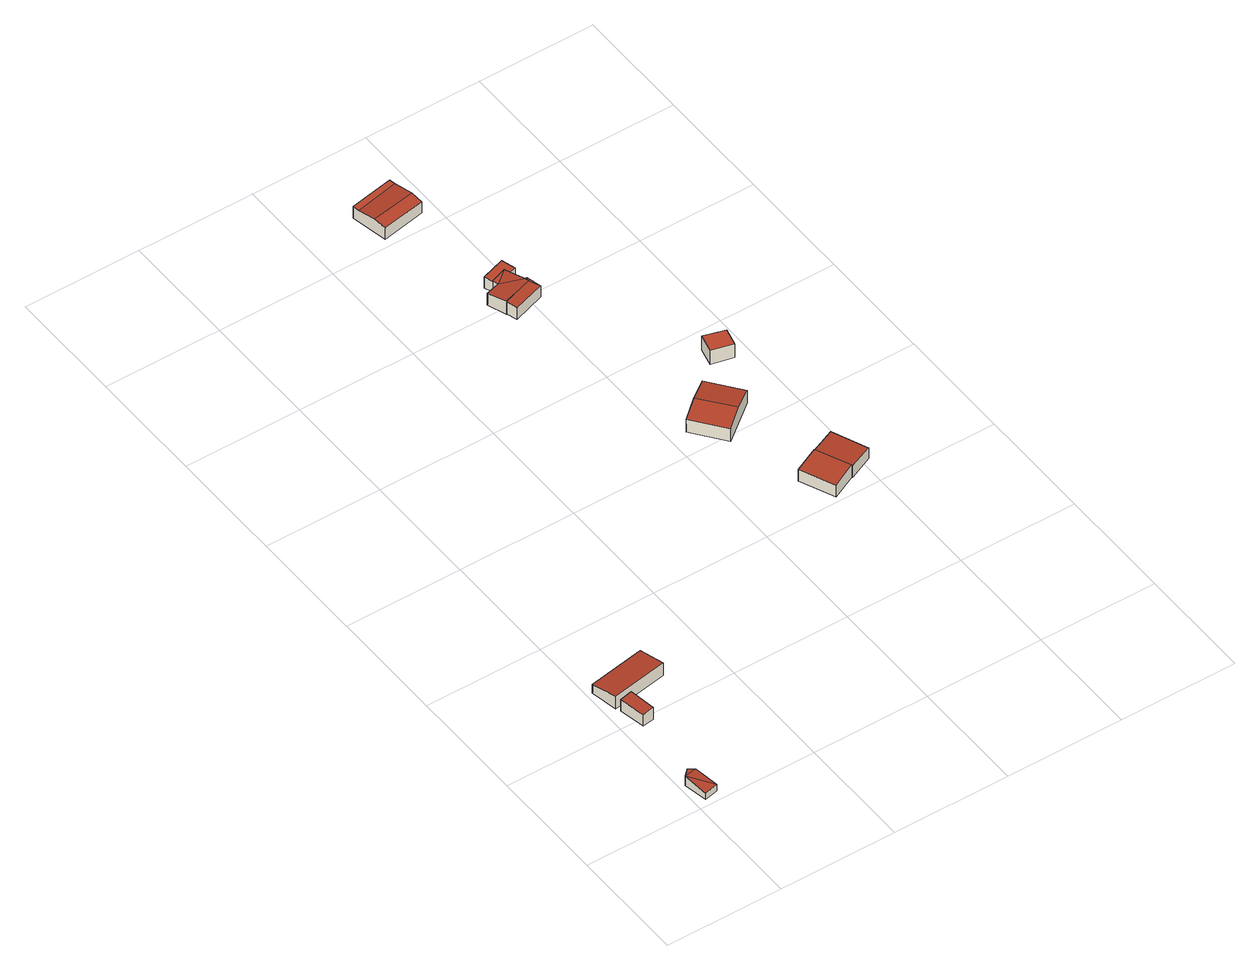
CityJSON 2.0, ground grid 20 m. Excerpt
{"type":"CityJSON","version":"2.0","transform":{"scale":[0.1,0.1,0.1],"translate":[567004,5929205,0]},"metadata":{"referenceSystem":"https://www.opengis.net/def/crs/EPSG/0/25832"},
"CityObjects":{
"building1":{"type":"Building","attributes":{"Grundfläche 2D":"9.968850","Grundhöhe NN":"0.695"},"geometry":[{"type":"Solid","lod":"3","boundaries":[[[[0,1,2]],[[3,2,4]],[[0,2,3]],[[5,6,2,1]],[[6,7,4,2]],[[7,8,3,4]],[[8,9,0,3]],[[9,5,1,0]],[[5,9,8,7,6]]]],"semantics":{"surfaces":[{"type":"RoofSurface"},{"type":"WallSurface"},{"type":"GroundSurface"}],"values":[[0,0,0,1,1,1,1,1,2]]}}]},
"building2":{"type":"Building","attributes":{"Grundfläche 2D":"9.438193","Grundhöhe NN":"1.870"},"geometry":[{"type":"Solid","lod":"3","boundaries":[[[[10,11,12,13]],[[14,15,13,12]],[[15,16,10,13]],[[16,17,11,10]],[[17,14,12,11]],[[17,16,15,14]]]],"semantics":{"surfaces":[{"type":"RoofSurface"},{"type":"WallSurface"},{"type":"GroundSurface"}],"values":[[0,1,1,1,1,2]]}}]},
"building3":{"type":"Building","attributes":{"Grundfläche 2D":"45.162482","Grundhöhe NN":"1.761"},"geometry":[{"type":"Solid","lod":"3","boundaries":[[[[18,19,20,21,22,23]],[[23,22,24,25]],[[19,18,23,25,26]],[[20,19,26,27]],[[22,21,20,27,24]],[[25,24,27,26]]]],"semantics":{"surfaces":[{"type":"RoofSurface"},{"type":"WallSurface"},{"type":"GroundSurface"}],"values":[[0,1,1,1,1,2]]}}]},
"building4":{"type":"Building","attributes":{"Grundfläche 2D":"55.503134","Grundhöhe NN":"0.687"},"geometry":[{"type":"Solid","lod":"3","boundaries":[[[[28,29,30,31]],[[32,28,31,33]],[[33,31,30,34,35]],[[32,33,35,36]],[[29,28,32,36,37]],[[30,29,37,34]],[[35,34,37,36]]]],"semantics":{"surfaces":[{"type":"RoofSurface"},{"type":"WallSurface"},{"type":"GroundSurface"}],"values":[[0,0,1,1,1,1,2]]}}]},
"building5":{"type":"Building","attributes":{"Grundfläche 2D":"38.769682","Grundhöhe NN":"0.515"},"geometry":[{"type":"Solid","lod":"3","boundaries":[[[[38,39,40,41,42,43]],[[44,45,46]],[[47,48,45,44]],[[49,50,51,47,44,52]],[[53,54,55,56]],[[57,55,54]],[[47,55,57]],[[38,43,58,59]],[[39,38,59,60]],[[40,39,60,61]],[[41,40,61,62]],[[45,42,41,46]],[[46,41,62,63,44]],[[52,44,63,64]],[[49,52,64,65]],[[51,50,49,65,66,56,55]],[[43,42,45,48,47,67,58]],[[47,51,55]],[[53,56,66,68]],[[54,53,68,69]],[[57,54,69,70]],[[47,57,70,67]],[[70,69,68,66,65,64,63,62,61,60,59,58,67]]]],"semantics":{"surfaces":[{"type":"RoofSurface"},{"type":"WallSurface"},{"type":"GroundSurface"}],"values":[[0,0,0,0,0,0,0,1,1,1,1,1,1,1,1,1,1,1,1,1,1,1,2]]}}]},
"building6":{"type":"Building","attributes":{"Grundfläche 2D":"58.642892","Grundhöhe NN":"0.681"},"geometry":[{"type":"Solid","lod":"3","boundaries":[[[[71,72,73,74]],[[75,76,77,78,79]],[[73,77,80,81,74]],[[71,74,81,82]],[[71,82,83,78,72]],[[72,78,77,73]],[[78,83,84,79]],[[75,79,84,85]],[[76,75,85,86]],[[77,76,86,80]],[[86,85,84,83,82,81,80]]]],"semantics":{"surfaces":[{"type":"RoofSurface"},{"type":"WallSurface"},{"type":"GroundSurface"}],"values":[[0,0,1,1,1,1,1,1,1,1,2]]}}]},
"building7":{"type":"Building","attributes":{"Grundfläche 2D":"47.963363","Grundhöhe NN":"0.478"},"geometry":[{"type":"Solid","lod":"3","boundaries":[[[[87,88,89,90]],[[91,88,87,92]],[[93,91,92,94]],[[90,89,95,96]],[[94,92,87,90,96,97]],[[93,94,97,98]],[[89,88,91,93,98,95]],[[97,96,95,98]]]],"semantics":{"surfaces":[{"type":"RoofSurface"},{"type":"WallSurface"},{"type":"GroundSurface"}],"values":[[0,0,0,1,1,1,1,2]]}}]},
"building8":{"type":"Building","attributes":{"Grundfläche 2D":"12.256723","Grundhöhe NN":"0.368"},"geometry":[{"type":"Solid","lod":"3","boundaries":[[[[99,100,101,102]],[[103,104,102,101]],[[104,105,99,102]],[[105,106,100,99]],[[106,103,101,100]],[[106,105,104,103]]]],"semantics":{"surfaces":[{"type":"RoofSurface"},{"type":"WallSurface"},{"type":"GroundSurface"}],"values":[[0,1,1,1,1,2]]}}]}
},
"vertices":[
[30,54,25],[19,60,26],[9,50,26],[39,15,20],[16,9,20],[19,60,7],[9,50,7],[16,9,7],[39,15,7],[30,54,7],
[22,174,42],[42,177,43],[35,222,43],[14,218,42],[35,222,19],[14,218,19],[22,174,19],[42,177,19],
[6,253,39],[11,226,43],[106,243,43],[102,269,39],[98,289,36],[2,272,36],[98,289,18],[2,272,18],[11,226,18],[106,243,18],
[501,613,37],[533,638,32],[492,691,32],[459,666,37],[468,587,32],[427,640,32],[492,691,7],[427,640,7],[468,587,7],[533,638,7],
[408,1039,27],[401,1063,27],[361,1050,27],[366,1036,27],[393,1045,27],[396,1035,27],[369,1026,28],[393,1045,28],[366,1036,28],[405,1010,31],[396,1035,29],[356,987,31],[357,988,31],[407,1004,31],[345,1019,28],[363,970,28],[417,988,27],[407,1004,30],[357,988,30],[409,1012,30],[396,1035,5],[408,1039,5],[401,1063,5],[361,1050,5],[366,1036,5],[369,1026,5],[345,1019,5],[356,987,5],[357,988,5],[405,1010,5],[363,970,5],[417,988,5],[409,1012,5],
[527,407,30],[568,426,33],[542,483,33],[501,465,30],[610,444,28],[585,503,28],[542,483,31],[568,426,31],[569,425,31],[542,483,7],[501,465,7],[527,407,7],[568,426,7],[569,425,7],[610,444,7],[585,503,7],
[292,1265,28],[366,1280,28],[364,1290,28],[290,1276,28],[372,1246,33],[298,1233,33],[376,1227,28],[302,1213,28],[364,1290,5],[290,1276,5],[302,1213,5],[376,1227,5],
[574,727,31],[581,757,31],[544,767,32],[537,735,32],[544,767,4],[537,735,4],[574,727,4],[581,757,4]
]}
